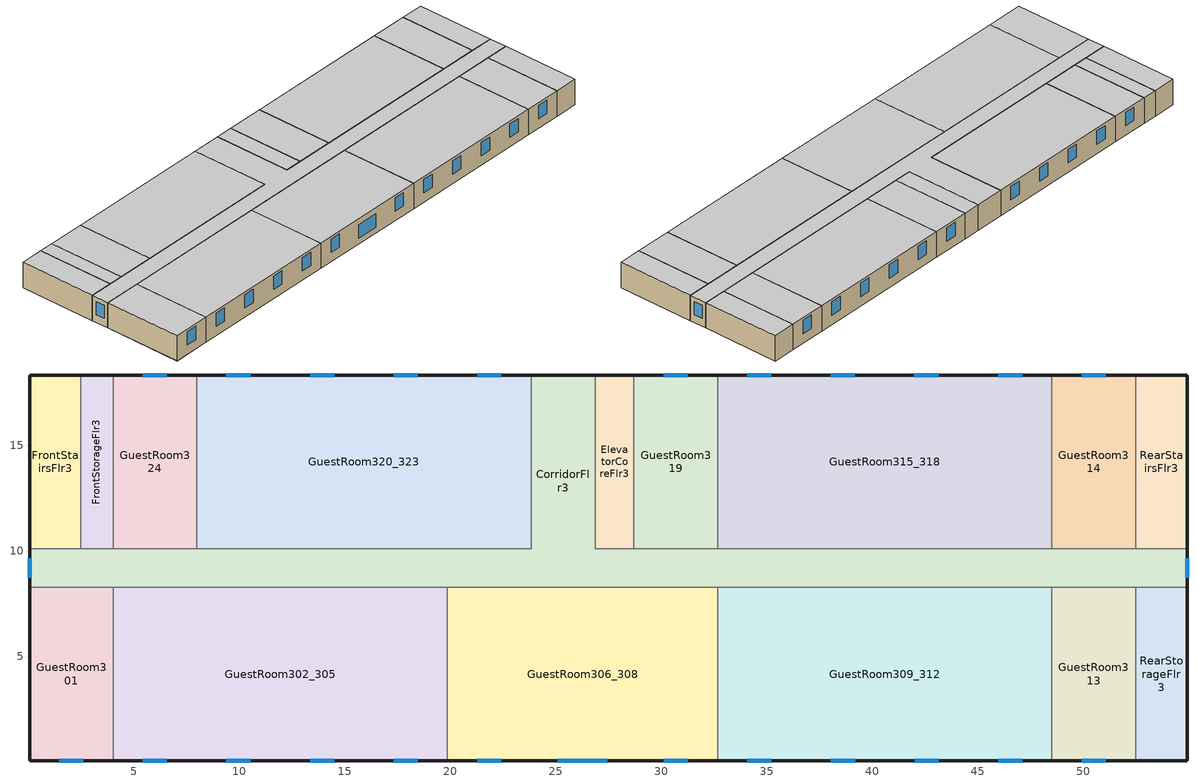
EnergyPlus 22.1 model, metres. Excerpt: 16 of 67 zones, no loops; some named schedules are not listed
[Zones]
RearStairsFlr3
 floor to RearStairsFlr2 (int_slab_floor): 54.91,10.11 52.47,10.11 52.47,18.34 54.91,18.34 z6.1
 wall outside (nonres_ext_wall_mid): 54.91,10.11 54.91,18.34 52.47,18.34 z6.1:8.84
 wall to GuestRoom314 (int_wall): 52.47,18.34 52.47,10.11 z6.1:8.84
 wall to CorridorFlr3 (int_wall): 52.47,10.11 54.91,10.11 z6.1:8.84
 ceiling to RearStairsFlr4 (int_slab_ceiling): 52.47,10.11 54.91,10.11 54.91,18.34 52.47,18.34 z8.84
CorridorFlr3
 floor to CorridorFlr2 (int_slab_floor): 54.91,8.28 0.05,8.28 0.05,10.11 23.82,10.11 23.82,18.34 26.87,18.34 26.87,10.11 54.91,10.11 z6.1
 wall outside (nonres_ext_wall_mid): 54.91,8.28 54.91,10.11 / 26.87,18.34 23.82,18.34 / 0.05,10.11 0.05,8.28 z6.1:8.84
 wall to GuestRoom314 (int_wall): 52.47,10.11 48.51,10.11 z6.1:8.84
 wall to GuestRoom315_318 (int_wall): 48.51,10.11 32.66,10.11 z6.1:8.84
 wall to GuestRoom319 (int_wall): 32.66,10.11 28.7,10.11 z6.1:8.84
 wall to ElevatorCoreFlr3 (int_wall): 28.7,10.11 26.87,10.11 26.87,18.34 z6.1:8.84
 wall to GuestRoom320_323 (int_wall): 23.82,18.34 23.82,10.11 7.97,10.11 z6.1:8.84
 wall to GuestRoom324 (int_wall): 7.97,10.11 4.01,10.11 z6.1:8.84
 wall to FrontStorageFlr3 (int_wall): 4.01,10.11 2.49,10.11 z6.1:8.84
 wall to FrontStairsFlr3 (int_wall): 2.49,10.11 0.05,10.11 z6.1:8.84
 wall to GuestRoom301 (int_wall): 0.05,8.28 4.01,8.28 z6.1:8.84
 wall to GuestRoom302_305 (int_wall): 4.01,8.28 19.86,8.28 z6.1:8.84
 wall to GuestRoom306_308 (int_wall): 19.86,8.28 32.66,8.28 z6.1:8.84
 wall to GuestRoom309_312 (int_wall): 32.66,8.28 48.51,8.28 z6.1:8.84
 wall to GuestRoom313 (int_wall): 48.51,8.28 52.47,8.28 z6.1:8.84
 wall to RearStorageFlr3 (int_wall): 52.47,8.28 54.91,8.28 z6.1:8.84
 window (NonresWindow_U_0.248_SHGC_0.21): 54.91,8.73 54.91,9.66 / 0.05,9.66 0.05,8.73 z6.94:8.36
 ceiling to CorridorFlr4 (int_slab_ceiling): 0.05,8.28 54.91,8.28 54.91,10.11 26.87,10.11 26.87,18.34 23.82,18.34 23.82,10.11 0.05,10.11 z8.84
RearStorageFlr3
 floor to RearStorageFlr2 (int_slab_floor): 54.91,0.05 52.47,0.05 52.47,8.28 54.91,8.28 z6.1
 wall outside (nonres_ext_wall_mid): 52.47,0.05 54.91,0.05 54.91,8.28 z6.1:8.84
 wall to GuestRoom313 (int_wall): 52.47,8.28 52.47,0.05 z6.1:8.84
 ceiling to RearStorageFlr4 (int_slab_ceiling): 52.47,0.05 54.91,0.05 54.91,8.28 52.47,8.28 z8.84
GuestRoom301
 floor to GuestRoom201 (int_slab_floor): 4.01,0.05 0.05,0.05 0.05,8.28 4.01,8.28 z6.1
 wall outside (res_ext_wall_mid): 0.05,8.28 0.05,0.05 4.01,0.05 z6.1:8.84
 wall to GuestRoom302_305 (int_wall): 4.01,0.05 4.01,8.28 z6.1:8.84
 window (ResWindow_U_0.248_SHGC_0.21): 1.46,0.05 2.6,0.05 z7.12:8.56
 ceiling to GuestRoom401 (int_slab_ceiling): 0.05,0.05 4.01,0.05 4.01,8.28 0.05,8.28 z8.84
GuestRoom302_305
 floor to GuestRoom202_205 (int_slab_floor): 19.86,0.05 4.01,0.05 4.01,8.28 19.86,8.28 z6.1
 wall outside (res_ext_wall_mid): 4.01,0.05 19.86,0.05 z6.1:8.84
 wall to GuestRoom306_308 (int_wall): 19.86,0.05 19.86,8.28 z6.1:8.84
 window (ResWindow_U_0.248_SHGC_0.21): 5.42,0.05 6.56,0.05 / 9.39,0.05 10.53,0.05 / 13.35,0.05 14.49,0.05 / 17.31,0.05 18.45,0.05 z7.12:8.56
 ceiling to GuestRoom402_405 (int_slab_ceiling): 4.01,0.05 19.86,0.05 19.86,8.28 4.01,8.28 z8.84
GuestRoom306_308
 floor to GuestRoom206_208 (int_slab_floor): 32.66,0.05 19.86,0.05 19.86,8.28 32.66,8.28 z6.1
 wall outside (res_ext_wall_mid): 19.86,0.05 32.66,0.05 z6.1:8.84
 wall to GuestRoom309_312 (int_wall): 32.66,0.05 32.66,8.28 z6.1:8.84
 window (ResWindow_U_0.248_SHGC_0.21): 21.27,0.05 22.41,0.05 / 30.11,0.05 31.25,0.05 z7.12:8.56; 25.08,0.05 27.44,0.05 z6.75:8.19
 ceiling to GuestRoom406_408 (int_slab_ceiling): 19.86,0.05 32.66,0.05 32.66,8.28 19.86,8.28 z8.84
GuestRoom309_312
 floor to GuestRoom209_212 (int_slab_floor): 48.51,0.05 32.66,0.05 32.66,8.28 48.51,8.28 z6.1
 wall outside (res_ext_wall_mid): 32.66,0.05 48.51,0.05 z6.1:8.84
 wall to GuestRoom313 (int_wall): 48.51,0.05 48.51,8.28 z6.1:8.84
 window (ResWindow_U_0.248_SHGC_0.21): 34.07,0.05 35.22,0.05 / 38.04,0.05 39.18,0.05 / 42,0.05 43.14,0.05 / 45.96,0.05 47.1,0.05 z7.12:8.56
 ceiling to GuestRoom409_412 (int_slab_ceiling): 32.66,0.05 48.51,0.05 48.51,8.28 32.66,8.28 z8.84
GuestRoom313
 floor to GuestRoom213 (int_slab_floor): 52.47,0.05 48.51,0.05 48.51,8.28 52.47,8.28 z6.1
 wall outside (res_ext_wall_mid): 48.51,0.05 52.47,0.05 z6.1:8.84
 window (ResWindow_U_0.248_SHGC_0.21): 49.92,0.05 51.07,0.05 z7.12:8.56
 ceiling to GuestRoom413 (int_slab_ceiling): 48.51,0.05 52.47,0.05 52.47,8.28 48.51,8.28 z8.84
GuestRoom314
 floor to GuestRoom214 (int_slab_floor): 52.47,10.11 48.51,10.11 48.51,18.34 52.47,18.34 z6.1
 wall outside (res_ext_wall_mid): 52.47,18.34 48.51,18.34 z6.1:8.84
 wall to GuestRoom315_318 (int_wall): 48.51,18.34 48.51,10.11 z6.1:8.84
 window (ResWindow_U_0.248_SHGC_0.21): 51.06,18.34 49.92,18.34 z7.12:8.56
 ceiling to GuestRoom414 (int_slab_ceiling): 48.51,10.11 52.47,10.11 52.47,18.34 48.51,18.34 z8.84
GuestRoom315_318
 floor to GuestRoom215_218 (int_slab_floor): 48.51,10.11 32.66,10.11 32.66,18.34 48.51,18.34 z6.1
 wall outside (res_ext_wall_mid): 48.51,18.34 32.66,18.34 z6.1:8.84
 wall to GuestRoom319 (int_wall): 32.66,18.34 32.66,10.11 z6.1:8.84
 window (ResWindow_U_0.248_SHGC_0.21): 47.1,18.34 45.96,18.34 / 43.14,18.34 42,18.34 / 39.18,18.34 38.03,18.34 / 35.21,18.34 34.07,18.34 z7.12:8.56
 ceiling to GuestRoom415_418 (int_slab_ceiling): 32.66,10.11 48.51,10.11 48.51,18.34 32.66,18.34 z8.84
ElevatorCoreFlr3
 floor to ElevatorCoreFlr2 (int_slab_floor): 28.7,10.11 26.87,10.11 26.87,18.34 28.7,18.34 z6.1
 wall outside (nonres_ext_wall_mid): 28.7,18.34 26.87,18.34 z6.1:8.84
 wall to GuestRoom319 (int_wall): 28.7,10.11 28.7,18.34 z6.1:8.84
 ceiling to ElevatorCoreFlr4 (int_slab_ceiling): 26.87,10.11 28.7,10.11 28.7,18.34 26.87,18.34 z8.84
GuestRoom319
 floor to GuestRoom219 (int_slab_floor): 32.66,10.11 28.7,10.11 28.7,18.34 32.66,18.34 z6.1
 wall outside (res_ext_wall_mid): 32.66,18.34 28.7,18.34 z6.1:8.84
 window (ResWindow_U_0.248_SHGC_0.21): 31.25,18.34 30.11,18.34 z7.12:8.56
 ceiling to GuestRoom419 (int_slab_ceiling): 28.7,10.11 32.66,10.11 32.66,18.34 28.7,18.34 z8.84
GuestRoom320_323
 floor to GuestRoom220_223 (int_slab_floor): 23.82,10.11 7.97,10.11 7.97,18.34 23.82,18.34 z6.1
 wall outside (res_ext_wall_mid): 23.82,18.34 7.97,18.34 z6.1:8.84
 wall to GuestRoom324 (int_wall): 7.97,18.34 7.97,10.11 z6.1:8.84
 window (ResWindow_U_0.248_SHGC_0.21): 22.41,18.34 21.27,18.34 / 18.45,18.34 17.31,18.34 / 14.49,18.34 13.34,18.34 / 10.52,18.34 9.38,18.34 z7.12:8.56
 ceiling to GuestRoom420_423 (int_slab_ceiling): 7.97,10.11 23.82,10.11 23.82,18.34 7.97,18.34 z8.84
GuestRoom324
 floor to GuestRoom224 (int_slab_floor): 7.97,10.11 4.01,10.11 4.01,18.34 7.97,18.34 z6.1
 wall outside (res_ext_wall_mid): 7.97,18.34 4.01,18.34 z6.1:8.84
 wall to FrontStorageFlr3 (int_wall): 4.01,18.34 4.01,10.11 z6.1:8.84
 window (ResWindow_U_0.248_SHGC_0.21): 6.56,18.34 5.42,18.34 z7.12:8.56
 ceiling to GuestRoom424 (int_slab_ceiling): 4.01,10.11 7.97,10.11 7.97,18.34 4.01,18.34 z8.84
FrontStorageFlr3
 floor to FrontStorageFlr2 (int_slab_floor): 4.01,10.11 2.49,10.11 2.49,18.34 4.01,18.34 z6.1
 wall outside (nonres_ext_wall_mid): 4.01,18.34 2.49,18.34 z6.1:8.84
 wall to FrontStairsFlr3 (int_wall): 2.49,18.34 2.49,10.11 z6.1:8.84
 ceiling to FrontStorageFlr4 (int_slab_ceiling): 2.49,10.11 4.01,10.11 4.01,18.34 2.49,18.34 z8.84
FrontStairsFlr3
 floor to FrontStairsFlr2 (int_slab_floor): 2.49,10.11 0.05,10.11 0.05,18.34 2.49,18.34 z6.1
 wall outside (nonres_ext_wall_mid): 2.49,18.34 0.05,18.34 0.05,10.11 z6.1:8.84
 ceiling to FrontStairsFlr4 (int_slab_ceiling): 0.05,10.11 2.49,10.11 2.49,18.34 0.05,18.34 z8.84
[Building]
HotelSmall: North Axis {deg}=180; Terrain=Suburbs; Loads Convergence Tolerance Value {W}=0.04; Temperature Convergence Tolerance Value {deltaC}=0.4; Solar Distribution=FullExterior; Maximum Number of Warmup Days=25; Minimum Number of Warmup Days=6
[Site:Location]
Site:Location=New.York-John.F.Kennedy.Intl.AP_NY_USA WMO=744860; Latitude {N+ S-}=40.66; Longitude {W- E+}=-73.8; Time Zone Relative to GMT {GMT+/-}=-5; Elevation {m}=7
[SizingPeriod:DesignDay] Day of Month=21; Dry-Bulb Temperature Range Modifier Type=DefaultMultipliers; Humidity Condition Type=Wetbulb; Barometric Pressure {Pa}=101241; Rain {Yes/No}=No; Snow on ground {Yes/No}=No; Daylight Savings Time Indicator=No
Name | Month | Day Type | Maximum Dry-Bulb Temperature {C} | Daily Dry-Bulb Temperature Range {C} | Wetbulb at Maximum Dry-Bulb {C} | Wind Speed {m/s} design conditions vs. traditional 6.71 m/s (15 mph) | Wind Direction {Degrees; N=0, S=180} | Solar Model Indicator | Clearness {0.0 to 1.1} | Wind Speed {m/s} design conditions vs. traditional 3.35 m/s (7mph) | ASHRAE Clear Sky Optical Depth for Beam Irradiance (taub) | ASHRAE Clear Sky Optical Depth for Diffuse Irradiance (taud)
New.York-John.F.Kennedy.Intl.AP_NY_USA Ann Htg 99.6% Condns DB | 1 | WinterDesignDay | -10.7 | 0 | -10.7 | 7.5 | 320 | ASHRAEClearSky | 0
New.York-John.F.Kennedy.Intl.AP_NY_USA Ann Clg .4% Condns DB=>MWB | 7 | SummerDesignDay | 32.1 | 7.4 | 23.1 |  | 230 | ASHRAETau |  | 5.6 | 0.541 | 1.8
[Site:WaterMainsTemperature]
Calculation Method=Correlation; Annual average outdoor air temperature {C}=12.4667; Maximum difference in monthly average outdoor air temperatures {C}=25.2
[Site:GroundTemperature:FCfactorMethod]
January Ground Temperature {C}=14; February Ground Temperature {C}=7.3; March Ground Temperature {C}=3.3; April Ground Temperature {C}=1.2; May Ground Temperature {C}=-0.2; June Ground Temperature {C}=5.6; July Ground Temperature {C}=10.9; August Ground Temperature {C}=16.1; September Ground Temperature {C}=21.7; October Ground Temperature {C}=25; November Ground Temperature {C}=24.8; December Ground Temperature {C}=19.9
[Material:NoMass]
CP02 CARPET PAD: VeryRough, 0.21648, 0.9, 0.7, 0.8
Nonres_Exterior_Wall_Insulation_mid; Res_Exterior_Wall_Insulation_mid: MediumSmooth, 1.8234, 0.9, 0.7, 0.7
[Construction]
int_wall: G01 13mm gypsum board, G01 13mm gypsum board
int_slab_floor: 100mm Normalweight concrete floor, CP02 CARPET PAD
int_slab_ceiling: CP02 CARPET PAD, 100mm Normalweight concrete floor
nonres_ext_wall_mid: F07 25mm stucco, G01 16mm gypsum board, Nonres_Exterior_Wall_Insulation_mid, G01 16mm gypsum board
res_ext_wall_mid: F07 25mm stucco, G01 16mm gypsum board, Res_Exterior_Wall_Insulation_mid, G01 16mm gypsum board
NonresWindow_U_0.248_SHGC_0.21: Glazing Layer
ResWindow_U_0.248_SHGC_0.21: Residential Window Glazing Layer
[Material]
Name | Roughness | Thickness {m} | Conductivity {W/m-K} | Density {kg/m3} | Specific Heat {J/kg-K} | Thermal Absorptance | Solar Absorptance | Visible Absorptance | Absorptance:Thermal | Absorptance:Solar | Absorptance:Visible
F07 25mm stucco | Smooth | 0.0254 | 0.72 | 1856 | 840 | 0.9 | 0.7 | 0.7
G01 13mm gypsum board | Smooth | 0.0127 | 0.16 | 800 | 1090 |  |  |  | 0.9 | 0.7 | 0.5
G01 16mm gypsum board | MediumSmooth | 0.0159 | 0.16 | 800 | 1090
100mm Normalweight concrete floor | MediumRough | 0.1016 | 2.31 | 2322 | 832
[WindowMaterial:SimpleGlazingSystem] U-Factor {W/m2-K}=1.40821; Solar Heat Gain Coefficient=0.21; Visible Transmittance=0.29
Glazing Layer; Residential Window Glazing Layer
[Zone] Type=1; Multiplier=1
RearStairsFlr3; CorridorFlr3; RearStorageFlr3; GuestRoom301; GuestRoom302_305; GuestRoom306_308; GuestRoom309_312; GuestRoom313; GuestRoom314; GuestRoom315_318; ElevatorCoreFlr3; GuestRoom319; GuestRoom320_323; GuestRoom324; FrontStorageFlr3; FrontStairsFlr3
[People] Number of People Calculation Method=People; Fraction Radiant=0.3; Sensible Heat Fraction=autocalculate; Activity Level Schedule=Activity_Sch; Mean Radiant Temperature Calculation Type=ZoneAveraged
Name | Zone or ZoneList or Space or SpaceList | Number of People Schedule | Number of People
CorridorFlr3_People | CorridorFlr3 | AlwaysOff | 6.75
ElevatorCoreFlr3_People | ElevatorCoreFlr3 | AlwaysOff | 0.243
FrontStairsFlr3_People | FrontStairsFlr3 | AlwaysOff | 1.08
FrontStorageFlr3_People | FrontStorageFlr3 | AlwaysOff | 0.27
GuestRoom301_People | GuestRoom301 | AlwaysOff | 1.5
GuestRoom302_305_People | GuestRoom302_305 | AlwaysOff | 6
GuestRoom306_308_People | GuestRoom306_308 | AlwaysOff | 4.5
GuestRoom309_312_People | GuestRoom309_312 | GuestRoom_Occ_Sch | 6
GuestRoom313_People | GuestRoom313 | AlwaysOff | 1.5
GuestRoom314_People | GuestRoom314 | GuestRoom_Occ_Sch | 1.5
GuestRoom315_318_People | GuestRoom315_318 | GuestRoom_Occ_Sch | 6
GuestRoom319_People | GuestRoom319 | AlwaysOff | 1.5
GuestRoom320_323_People | GuestRoom320_323 | GuestRoom_Occ_Sch | 6
GuestRoom324_People | GuestRoom324 | AlwaysOff | 1.5
RearStairsFlr3_People | RearStairsFlr3 | AlwaysOff | 1.08
RearStorageFlr3_People | RearStorageFlr3 | AlwaysOff | 0.432
[Lights] Design Level Calculation Method=Watts/Area; Lighting Level {W}=0; Return Air Fraction=0; Fraction Radiant=0.7; Fraction Visible=0.2; Fraction Replaceable=1
Name | Zone or ZoneList or Space or SpaceList | Schedule | Watts per Zone Floor Area {W/m2}
CorridorFlr3_Lights | CorridorFlr3 | ltg_sch_corridor | 5.115006
ElevatorCoreFlr3_Lights | ElevatorCoreFlr3 | ltg_sch_elevator | 0
FrontStairsFlr3_Lights | FrontStairsFlr3 | ltg_sch_stair | 4.553127
FrontStorageFlr3_Lights | FrontStorageFlr3 | ltg_sch_storage | 3.458439
GuestRoom301_Lights | GuestRoom301 | alwaysoff | 4.4132
GuestRoom302_305_Lights | GuestRoom302_305 | alwaysoff | 4.4132
GuestRoom306_308_Lights | GuestRoom306_308 | alwaysoff | 4.4132
GuestRoom309_312_Lights | GuestRoom309_312 | ltg_sch_guestroom | 4.4132
GuestRoom313_Lights | GuestRoom313 | alwaysoff | 4.4132
GuestRoom314_Lights | GuestRoom314 | ltg_sch_guestroom | 4.4132
GuestRoom315_318_Lights | GuestRoom315_318 | ltg_sch_guestroom | 4.4132
GuestRoom319_Lights | GuestRoom319 | alwaysoff | 4.4132
GuestRoom320_323_Lights | GuestRoom320_323 | ltg_sch_guestroom | 4.4132
GuestRoom324_Lights | GuestRoom324 | alwaysoff | 4.4132
RearStairsFlr3_Lights | RearStairsFlr3 | ltg_sch_stair | 4.553127
RearStorageFlr3_Lights | RearStorageFlr3 | ltg_sch_storage | 3.458439
[ElectricEquipment] Fraction Latent=0; Fraction Radiant=0.5; Fraction Lost=0
Name | Zone or ZoneList or Space or SpaceList | Schedule | Design Level Calculation Method | Design Level {W} | Watts per Zone Floor Area {W/m2}
CorridorFlr3_PlugLoad | CorridorFlr3 | AlwaysOff | EquipmentLevel | 0
ElevatorCoreFlr3_PlugLoad | ElevatorCoreFlr3 | AlwaysOff | EquipmentLevel | 0
FrontStairsFlr3_PlugLoad | FrontStairsFlr3 | AlwaysOff | EquipmentLevel | 0
FrontStorageFlr3_PlugLoad | FrontStorageFlr3 | AlwaysOff | EquipmentLevel | 0
GuestRoom301_PlugLoad | GuestRoom301 | AlwaysOff | Watts/Area |  | 11.8935
GuestRoom302_305_PlugLoad | GuestRoom302_305 | AlwaysOff | Watts/Area |  | 11.8935
GuestRoom306_308_PlugLoad | GuestRoom306_308 | AlwaysOff | Watts/Area |  | 11.8935
GuestRoom309_312_PlugLoad | GuestRoom309_312 | Guestroom_Eqp_Sch_Adva | Watts/Area |  | 11.8935
GuestRoom313_PlugLoad | GuestRoom313 | AlwaysOff | Watts/Area |  | 11.8935
GuestRoom314_PlugLoad | GuestRoom314 | Guestroom_Eqp_Sch_Adva | Watts/Area |  | 11.8935
GuestRoom315_318_PlugLoad | GuestRoom315_318 | Guestroom_Eqp_Sch_Adva | Watts/Area |  | 11.8935
GuestRoom319_PlugLoad | GuestRoom319 | AlwaysOff | Watts/Area |  | 11.8935
GuestRoom320_323_PlugLoad | GuestRoom320_323 | Guestroom_Eqp_Sch_Adva | Watts/Area |  | 11.8935
GuestRoom324_PlugLoad | GuestRoom324 | AlwaysOff | Watts/Area |  | 11.8935
RearStairsFlr3_PlugLoad | RearStairsFlr3 | AlwaysOff | EquipmentLevel | 0
RearStorageFlr3_PlugLoad | RearStorageFlr3 | AlwaysOff | EquipmentLevel | 0
[ZoneInfiltration:DesignFlowRate] Design Flow Rate Calculation Method=Flow/ExteriorWallArea; Design Flow Rate {m3/s}=0; Flow per Exterior Surface Area {m3/s-m2}=0.000569572; Constant Term Coefficient=0; Temperature Term Coefficient=0; Velocity Term Coefficient=0.224; Velocity Squared Term Coefficient=0
Name | Zone or ZoneList | Schedule
CorridorFlr3_Infiltration | CorridorFlr3 | AlwaysOn
ElevatorCoreFlr3_Infiltration | ElevatorCoreFlr3 | AlwaysOn
FrontStairsFlr3_Infiltration | FrontStairsFlr3 | AlwaysOn
FrontStorageFlr3_Infiltration | FrontStorageFlr3 | AlwaysOn
GuestRoom301_Infiltration | GuestRoom301 | GuestRoom_Infil_Sch
GuestRoom302_305_Infiltration | GuestRoom302_305 | GuestRoom_Infil_Sch
GuestRoom306_308_Infiltration | GuestRoom306_308 | GuestRoom_Infil_Sch
GuestRoom309_312_Infiltration | GuestRoom309_312 | GuestRoom_Infil_Sch
GuestRoom313_Infiltration | GuestRoom313 | GuestRoom_Infil_Sch
GuestRoom314_Infiltration | GuestRoom314 | GuestRoom_Infil_Sch
GuestRoom315_318_Infiltration | GuestRoom315_318 | GuestRoom_Infil_Sch
GuestRoom319_Infiltration | GuestRoom319 | GuestRoom_Infil_Sch
GuestRoom320_323_Infiltration | GuestRoom320_323 | GuestRoom_Infil_Sch
GuestRoom324_Infiltration | GuestRoom324 | GuestRoom_Infil_Sch
RearStairsFlr3_Infiltration | RearStairsFlr3 | AlwaysOn
RearStorageFlr3_Infiltration | RearStorageFlr3 | AlwaysOn
[Exterior:Lights]
Exterior_Lights: Schedule=Exterior_Lgt_ALWAYS_ON; Design Level {W}=2361.05; Control Option=AstronomicalClock
[EnergyManagementSystem:Sensor] Output:Variable or Output:Meter=Zone Ventilation Standard Density Volume Flow Rate
Name | Output:Variable or Output:Meter Index Key
S_Sliding_Door_Ventilation_Sensor | GuestRoom315_318
N_Sliding_Door_Ventilation_Sensor | GuestRoom309_312
[Sizing:Zone] Zone Cooling Design Supply Air Temperature Input Method=SupplyAirTemperature; Zone Cooling Design Supply Air Temperature {C}=14; Zone Heating Design Supply Air Temperature Input Method=SupplyAirTemperature; Zone Heating Design Supply Air Temperature {C}=50; Zone Cooling Design Supply Air Humidity Ratio {kg-H2O/kg-air}=0.008; Zone Heating Design Supply Air Humidity Ratio {kgWater/kgDryAir}=0.008; Cooling Design Air Flow Method=DesignDay; Cooling Design Air Flow Rate {m3/s}=0; Cooling Minimum Air Flow Fraction=0; Heating Design Air Flow Method=DesignDay; Heating Design Air Flow Rate {m3/s}=0
Name | Design Specification Outdoor Air Object
GuestRoom301 | SZ DSOA GuestRoom301
GuestRoom302_305 | SZ DSOA GuestRoom302_305
GuestRoom306_308 | SZ DSOA GuestRoom306_308
GuestRoom309_312 | SZ DSOA GuestRoom309_312
GuestRoom313 | SZ DSOA GuestRoom313
GuestRoom314 | SZ DSOA GuestRoom314
GuestRoom315_318 | SZ DSOA GuestRoom315_318
GuestRoom319 | SZ DSOA GuestRoom319
GuestRoom320_323 | SZ DSOA GuestRoom320_323
GuestRoom324 | SZ DSOA GuestRoom324
CorridorFlr3 | SZ DSOA CorridorFlr3
FrontStairsFlr3 | SZ DSOA FrontStairsFlr3
RearStairsFlr3 | SZ DSOA RearStairsFlr3
[ZoneControl:Thermostat]
Name | Zone or ZoneList | Control Type Schedule | Control 1
GuestRoom301 Thermostat | GuestRoom301 | COMPACT HVAC-ALWAYS 4 | VacGuestRoom Thermostat Dual SP Control
GuestRoom302_305 Thermostat | GuestRoom302_305 | COMPACT HVAC-ALWAYS 4 | VacGuestRoom Thermostat Dual SP Control
GuestRoom306_308 Thermostat | GuestRoom306_308 | COMPACT HVAC-ALWAYS 4 | VacGuestRoom Thermostat Dual SP Control
GuestRoom309_312 Thermostat | GuestRoom309_312 | COMPACT HVAC-ALWAYS 4 | N OccGuestRoom Thermostat Dual SP Control
GuestRoom313 Thermostat | GuestRoom313 | COMPACT HVAC-ALWAYS 4 | VacGuestRoom Thermostat Dual SP Control
GuestRoom314 Thermostat | GuestRoom314 | COMPACT HVAC-ALWAYS 4 | S OccGuestRoom Thermostat Dual SP Control
GuestRoom315_318 Thermostat | GuestRoom315_318 | COMPACT HVAC-ALWAYS 4 | S OccGuestRoom Thermostat Dual SP Control
GuestRoom319 Thermostat | GuestRoom319 | COMPACT HVAC-ALWAYS 4 | VacGuestRoom Thermostat Dual SP Control
GuestRoom320_323 Thermostat | GuestRoom320_323 | COMPACT HVAC-ALWAYS 4 | S OccGuestRoom Thermostat Dual SP Control
GuestRoom324 Thermostat | GuestRoom324 | COMPACT HVAC-ALWAYS 4 | VacGuestRoom Thermostat Dual SP Control
CorridorFlr3 Thermostat | CorridorFlr3 | COMPACT HVAC-ALWAYS 4 | CommonArea Thermostat Dual SP Control
FrontStairsFlr3 Thermostat | FrontStairsFlr3 | COMPACT HVAC-ALWAYS 1 | SemiHeated_HtgSP
RearStairsFlr3 Thermostat | RearStairsFlr3 | COMPACT HVAC-ALWAYS 1 | SemiHeated_HtgSP
[Zone equipment]
GuestRoom301: 301 PTAC
GuestRoom302_305: 302_305 PTAC
GuestRoom306_308: 306_308 PTAC
GuestRoom309_312: 309_312 PTAC
GuestRoom313: 313 PTAC
GuestRoom314: 314 PTAC
GuestRoom315_318: 315_318 PTAC
GuestRoom319: 319 PTAC
GuestRoom320_323: 320_323 PTAC
GuestRoom324: 324 PTAC
CorridorFlr3: CorridorFlr3 PTAC
FrontStairsFlr3: FrontStairsFlr3 Unit Heater
RearStairsFlr3: RearStairsFlr3 Unit Heater
[ZoneVentilation:WindandStackOpenArea] Opening Area {m2}=0.0021; Opening Area Fraction Schedule=Sliding_Doors_Ventilation_Availability_SCH; Opening Effectiveness=autocalculate; Height Difference {m}=5.7909; Discharge Coefficient for Opening=autocalculate; Minimum Indoor Temperature {C}=18.89; Maximum Indoor Temperature {C}=25.56; Delta Temperature {deltaC}=-100; Minimum Outdoor Temperature {C}=15.56; Maximum Outdoor Temperature {C}=23.89; Maximum Wind Speed {m/s}=40
Name | Zone | Effective Angle {deg}
GuestRoom309_312 Sliding Door Ventilation | GuestRoom309_312 | 0
GuestRoom314 Sliding Door Ventilation | GuestRoom314 | 180
GuestRoom315_318 Sliding Door Ventilation | GuestRoom315_318 | 180
GuestRoom320_323 Sliding Door Ventilation | GuestRoom320_323 | 180
